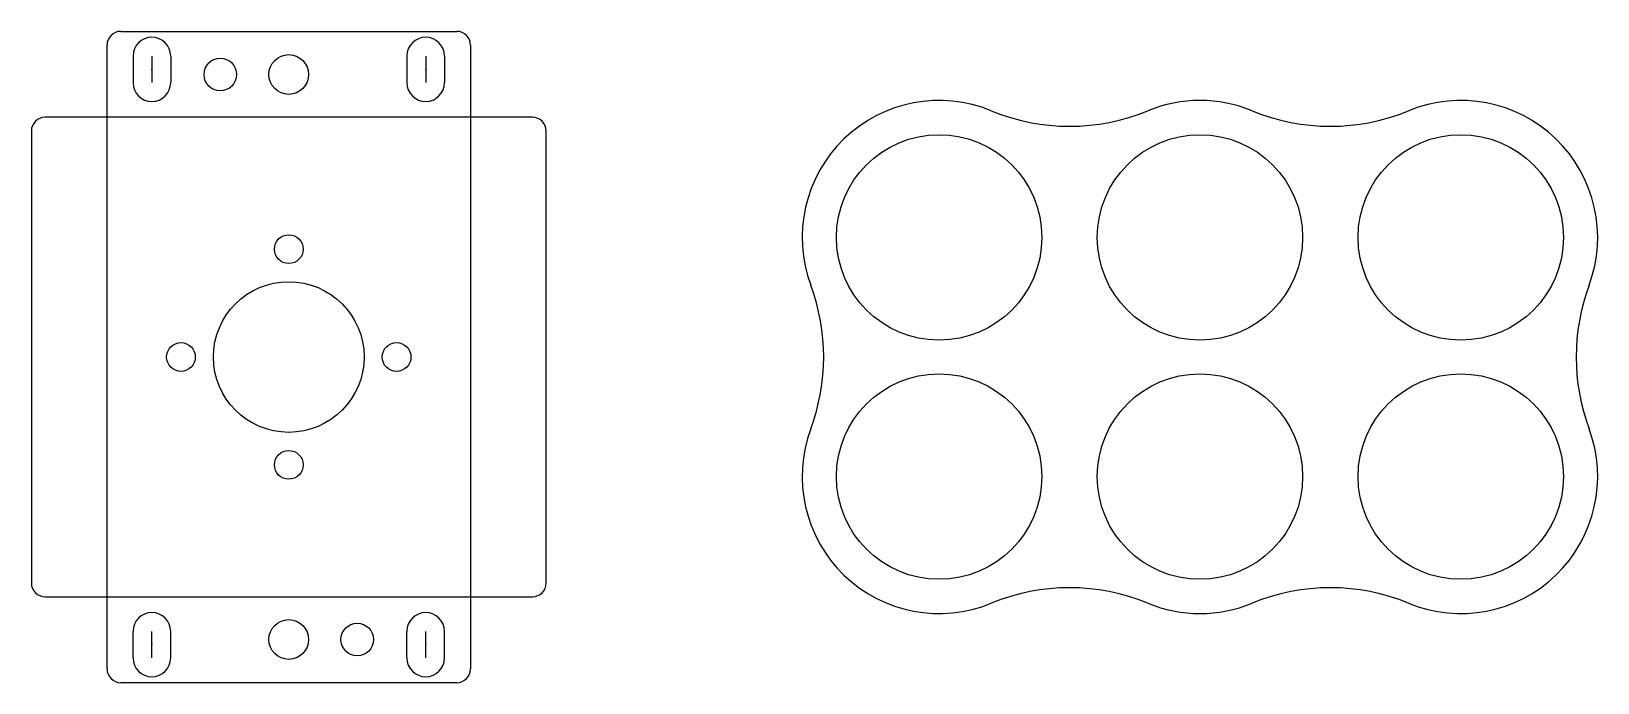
# Model space of a CAD drawing. Header units: millimetres. Extents: x -122 to 107, y 38 to 134.
import ezdxf

# ---------------------------------------------------------------- set-up
doc = ezdxf.new("R2010")
doc.units = ezdxf.units.MM
doc.header["$PDSIZE"] = -1
doc.linetypes.add('CENTERX2', pattern=[20.32, 12.7, -2.54, 2.54, -2.54])

msp = doc.modelspace()

# ---------------------------------------------------------------- linework, layer by layer
at = {"color": 7, "linetype": 'Continuous'}
for p, q in [((-108.59, 133.59), (-84.04, 133.59)), ((-84.04, 133.59), (-59.49, 133.59)), ((-110.59, 40.49), (-110.59, 131.59)), ((-57.49, 131.59), (-57.49, 40.49)), ((-106.79, 129.98), (-106.79, 126.1)), ((-101.29, 129.98), (-101.29, 126.1)), ((-66.79, 129.98), (-66.79, 126.1)), ((-61.29, 129.98), (-61.29, 126.1)), ((-121.64, 119.04), (-121.64, 53.04)), ((-48.44, 121.04), (-119.64, 121.04)), ((-46.44, 86.04), (-46.44, 119.04)), ((-46.44, 53.04), (-46.44, 86.04)), ((-119.64, 51.04), (-48.44, 51.04)), ((-106.79, 42.1), (-106.79, 45.98)), ((-101.29, 42.1), (-101.29, 45.98)), ((-66.79, 42.1), (-66.79, 45.98)), ((-61.29, 42.1), (-61.29, 45.98)), ((-59.49, 38.49), (-108.59, 38.49))]:
    msp.add_line(p, q, dxfattribs=at)
at = {"color": 7, "linetype": 'CENTERX2'}
for p, q in [((-104.04, 129.98), (-104.04, 126.1)), ((-64.04, 129.98), (-64.04, 126.1)), ((-104.04, 42.1), (-104.04, 45.98)), ((-64.04, 42.1), (-64.04, 45.98))]:
    msp.add_line(p, q, dxfattribs=at)
at = {"color": 7, "linetype": 'Continuous'}
for centre, radius in [((-94.04, 127.29), 2.38), ((-84.04, 127.29), 2.9), ((10.96, 103.5), 15), ((49.06, 103.5), 15), ((87.16, 103.5), 15), ((-84.04, 101.79), 2.1), ((-84.04, 86.04), 11), ((-84.04, 86.04), 11), ((-84.04, 86.04), 11), ((-99.79, 86.04), 2.1), ((-68.29, 86.04), 2.1), ((10.96, 68.58), 15), ((49.06, 68.58), 15), ((87.16, 68.58), 15), ((-84.04, 70.29), 2.1), ((-84.04, 44.79), 2.9), ((-74.04, 44.79), 2.38)]:
    msp.add_circle(centre, radius, dxfattribs=at)
for centre, radius, start, end in [((-108.59, 131.59), 2, 90, 180), ((-104.04, 129.98), 2.75, 0, 180), ((-64.04, 129.98), 2.75, 0, 180), ((-59.49, 131.59), 2, 0, 90), ((-104.04, 126.1), 2.75, 180, 0), ((-64.04, 126.1), 2.75, 180, 0), ((10.96, 103.5), 20, 67.6044, 200.4414), ((30.01, 149.73), 30, 247.6044, 292.3956), ((49.06, 103.5), 20, 67.6044, 112.3956), ((68.11, 149.73), 30, 247.6044, 292.3956), ((87.16, 103.5), 20, 339.5586, 112.3956), ((-119.64, 119.04), 2, 90, 180), ((-48.44, 119.04), 2, 0, 90), ((-35.9, 86.04), 30, 339.5586, 20.4414), ((134.01, 86.04), 30, 159.5586, 200.4414), ((10.96, 68.58), 20, 159.5586, 292.3956), ((87.16, 68.58), 20, 247.6044, 20.4414), ((-119.64, 53.04), 2, 180, 270), ((-48.44, 53.04), 2, 270, 0), ((30.01, 22.35), 30, 67.6044, 112.3956), ((68.11, 22.35), 30, 67.6044, 112.3956), ((-104.04, 45.98), 2.75, 0, 180), ((-64.04, 45.98), 2.75, 0, 180), ((49.06, 68.58), 20, 247.6044, 292.3956), ((-104.04, 42.1), 2.75, 180, 0), ((-64.04, 42.1), 2.75, 180, 0), ((-108.59, 40.49), 2, 180, 270), ((-59.49, 40.49), 2, 270, 0)]:
    msp.add_arc(centre, radius, start, end, dxfattribs=at)
for p in [(-104.04, 128.04), (-64.04, 128.04), (-104.04, 44.04), (-64.04, 44.04)]:
    msp.add_point(p, dxfattribs=at)

doc.saveas('drawing.dxf')
